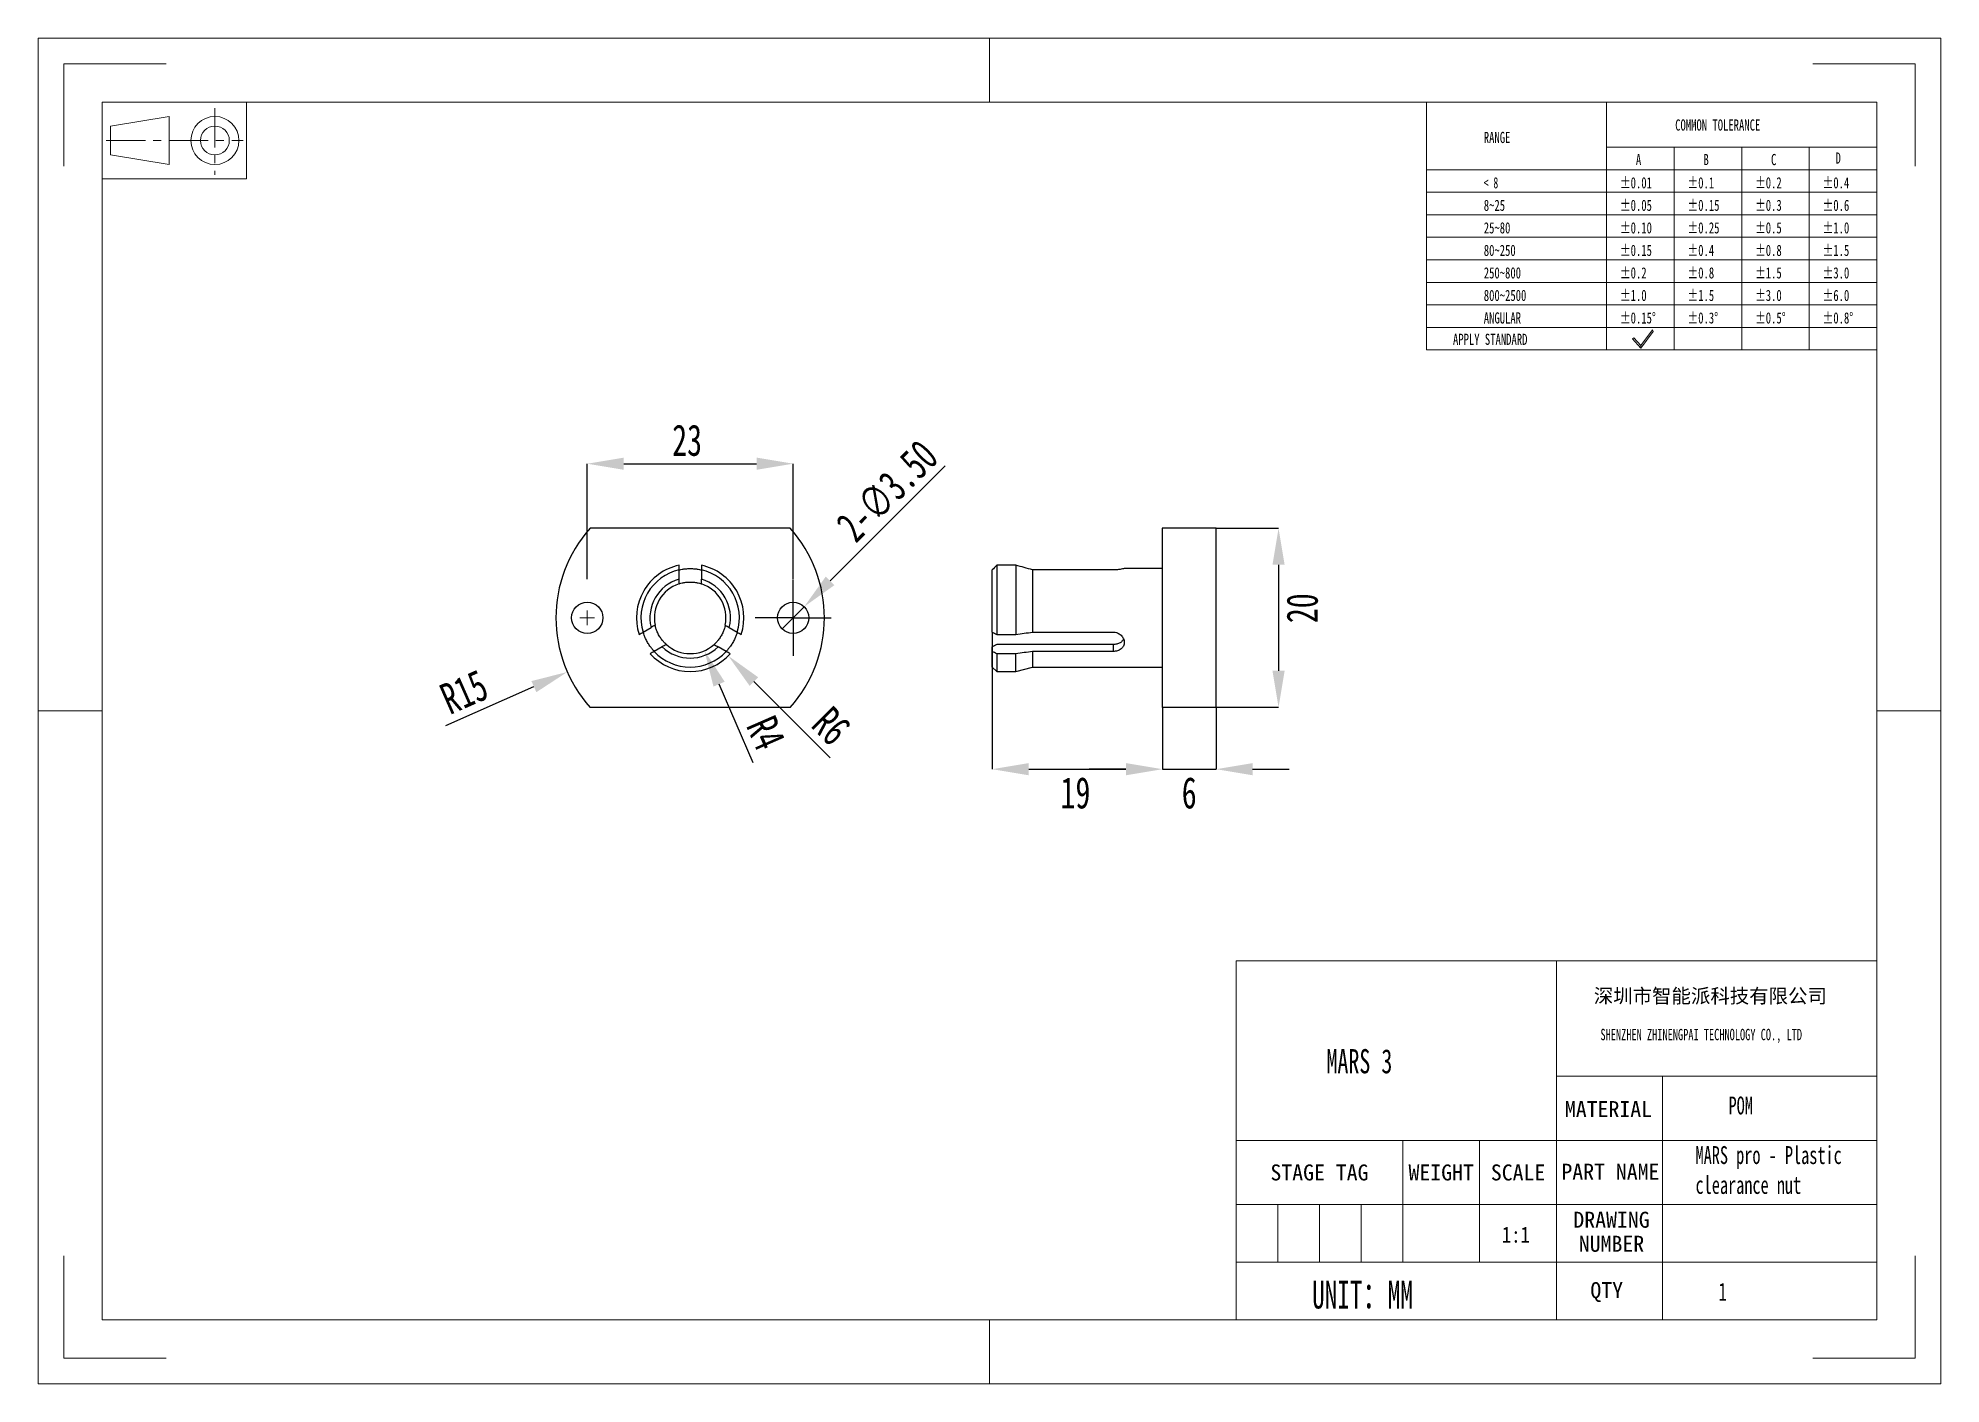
# Model space of a CAD drawing. Header units: millimetres. Extents: x 3734 to 3947, y -242 to -92.
import ezdxf

# ---------------------------------------------------------------- set-up
doc = ezdxf.new("R2010")
doc.units = ezdxf.units.MM
doc.header["$LTSCALE"] = 16.334999
doc.header["$PDSIZE"] = 0.1
doc.linetypes.add('CENTER', pattern=[0.6, 0.375, -0.075, 0.075, -0.075])
doc.linetypes.add('CENTERX2', pattern=[20.32, 12.7, -2.54, 2.54, -2.54])
doc.layers.get('0').update_dxf_attribs({"lineweight": 18})
for name, color, linetype, lineweight in [('DEFAULT_1', 7, 'CENTER', 18), ('图框', 7, 'Continuous', 18), ('尺寸线层', 3, 'Continuous', 18), ('标注层', 3, 'Continuous', 25)]:
    doc.layers.add(name, color=color, linetype=linetype, lineweight=lineweight)
doc.styles.add('SLDTEXTSTYLE4', font='', dxfattribs={"width": 0.7})
doc.styles.add('SLDTEXTSTYLE5', font='', dxfattribs={"width": 0.633333})
doc.styles.get("Standard").update_dxf_attribs({"font": 'simfang.ttf', "width": 0.667})
doc.styles.add('TEXTSTYLE_2', font='')
doc.styles.add('TEXTSTYLE_3', font='')
doc.styles.get('SLDTEXTSTYLE4').set_extended_font_data('宋体')
doc.styles.get('SLDTEXTSTYLE5').set_extended_font_data('宋体')
doc.styles.get('TEXTSTYLE_2').set_extended_font_data('宋体')
doc.styles.get('TEXTSTYLE_3').set_extended_font_data('宋体')
doc.dimstyles.new('SLDDIMSTYLE0', dxfattribs={"dimtxt": 3.5, "dimasz": 4.08, "dimexe": 0, "dimexo": 0.0625, "dimgap": 0.875, "dimtad": 2, "dimrnd": 1e-09, "dimzin": 12, "dimdsep": 46, "dimtxsty": 'SLDTEXTSTYLE4', "dimsah": 1, "dimcen": 0.09, "dimadec": 0, "dimazin": 3, "dimtfac": 1, "dimtofl": 0, "dimtmove": 0, "dimatfit": 3, "dimfxl": 1, "dimfrac": 2, "dimtolj": 1, "dimtzin": 12, "dimarcsym": 0})
doc.dimstyles.new('SLDDIMSTYLE1', dxfattribs={"dimtxt": 3.5, "dimasz": 4.08, "dimexe": 0, "dimexo": 0.0625, "dimgap": 0.875, "dimtad": 2, "dimrnd": 1e-09, "dimzin": 12, "dimdsep": 46, "dimtxsty": 'SLDTEXTSTYLE4', "dimsah": 1, "dimcen": 0, "dimadec": 0, "dimazin": 3, "dimtfac": 1, "dimtofl": 0, "dimtmove": 0, "dimatfit": 3, "dimfxl": 1, "dimfrac": 2, "dimtolj": 1, "dimtzin": 12, "dimarcsym": 0})
doc.dimstyles.new('SLDDIMSTYLE2', dxfattribs={"dimtxt": 3.5, "dimasz": 4.08, "dimexe": 0, "dimexo": 0.0625, "dimgap": 0.875, "dimtad": 2, "dimrnd": 1e-09, "dimzin": 4, "dimdsep": 46, "dimtxsty": 'SLDTEXTSTYLE4', "dimblk1": 'NONE', "dimsah": 1, "dimcen": 0, "dimadec": 0, "dimazin": 1, "dimtfac": 1, "dimtmove": 0, "dimatfit": 3, "dimldrblk": 'NONE', "dimfxl": 1, "dimfrac": 2, "dimtolj": 1, "dimtzin": 12, "dimarcsym": 0})
doc.dimstyles.new('SLDDIMSTYLE3', dxfattribs={"dimtxt": 3.5, "dimasz": 4.08, "dimexe": 0, "dimexo": 0.0625, "dimgap": 0.875, "dimtad": 2, "dimrnd": 1e-09, "dimzin": 12, "dimdsep": 46, "dimtxsty": 'SLDTEXTSTYLE4', "dimsah": 1, "dimcen": 0.09, "dimadec": 0, "dimazin": 3, "dimtfac": 1, "dimtmove": 0, "dimatfit": 0, "dimfxl": 1, "dimfrac": 2, "dimtolj": 1, "dimtzin": 12, "dimarcsym": 0})

# ---------------------------------------------------------------- blocks, each defined once
blk = doc.blocks.new('96_1')
at = {"color": 7, "linetype": 'Continuous'}
for p, q in [((-11.25, 6), (-11.25, -6)), ((11.25, -6), (11.25, 6)), ((-9.93, 2.25), (-0.82, 3.75)), ((-0.82, 0), (-0.82, 3.75)), ((-9.93, 0), (-9.93, 2.25)), ((-9.93, 0), (-9.93, -2.25)), ((-0.82, 0), (-0.82, -3.75)), ((-9.93, -2.25), (-0.82, -3.75)), ((-11.25, -6), (11.25, -6))]:
    blk.add_line(p, q, dxfattribs=at)
for radius in [3.75, 2.25]:
    blk.add_circle((6.34, 0), radius, dxfattribs=at)
at = {"layer": 'DEFAULT_1', "color": 1, "linetype": 'CENTER'}
for p, q in [((6.34, 5.05), (6.34, -5.36)), ((-10.64, 0), (10.74, 0))]:
    blk.add_line(p, q, dxfattribs=at)
blk = doc.blocks.new('*D69')
at = {"layer": 'Defpoints', "color": 0, "transparency": 16777216}
for p in [(3818.57, -139.55), (3795.57, -152.51), (3818.57, -152.51)]:
    blk.add_point(p, dxfattribs=at)
at = {"layer": '标注层', "color": 0, "lineweight": -2, "transparency": 16777216}
for p, q in [((3795.57, -152.45), (3795.57, -139.55)), ((3799.65, -139.55), (3814.49, -139.55)), ((3818.57, -152.45), (3818.57, -139.55))]:
    blk.add_line(p, q, dxfattribs=at)
at = {"layer": '标注层', "color": 0, "transparency": 16777216}
for points in [[(3799.65, -138.87), (3799.65, -140.23), (3795.57, -139.55)], [(3814.49, -138.87), (3814.49, -140.23), (3818.57, -139.55)]]:
    blk.add_solid(points, dxfattribs=at)
at = {"layer": '标注层', "color": 0, "transparency": 16777216, "insert": (3806.72, -135.17), "char_height": 3.5, "attachment_point": 2, "style": 'SLDTEXTSTYLE4'}
blk.add_mtext('\\A1;23', dxfattribs=at)
blk = doc.blocks.new('*D70')
at = {"layer": 'Defpoints', "color": 0, "transparency": 16777216}
for p in [(3807.07, -156.76), (3793.34, -162.81)]:
    blk.add_point(p, dxfattribs=at)
at = {"layer": '标注层', "color": 0, "lineweight": -2, "transparency": 16777216}
blk.add_line((3779.76, -168.79), (3789.6, -164.45), dxfattribs=at)
at = {"layer": '标注层', "color": 0, "transparency": 16777216}
blk.add_solid([(3789.33, -163.83), (3789.88, -165.07), (3793.34, -162.81)], dxfattribs=at)
at = {"layer": '标注层', "color": 0, "transparency": 16777216, "insert": (3778.8, -164.43), "char_height": 3.5, "attachment_point": 1, "rotation": 23.7634, "style": 'SLDTEXTSTYLE4'}
blk.add_mtext('\\A1;R15', dxfattribs=at)
blk = doc.blocks.new('*D71')
at = {"layer": 'Defpoints', "color": 0, "transparency": 16777216}
for p in [(3819.8, -155.52), (3817.33, -158)]:
    blk.add_point(p, dxfattribs=at)
at = {"layer": '标注层', "color": 0, "lineweight": -2, "transparency": 16777216}
for p, q in [((3835.56, -139.77), (3822.69, -152.64)), ((3817.33, -158), (3819.8, -155.52))]:
    blk.add_line(p, q, dxfattribs=at)
at = {"layer": '标注层', "color": 0, "transparency": 16777216}
blk.add_solid([(3822.21, -152.16), (3823.17, -153.12), (3819.8, -155.52)], dxfattribs=at)
at = {"layer": '标注层', "color": 0, "transparency": 16777216, "insert": (3823.1, -146.04), "char_height": 3.5, "attachment_point": 1, "rotation": 45, "style": 'SLDTEXTSTYLE4'}
blk.add_mtext('\\A1;2-∅3.50', dxfattribs=at)
blk = doc.blocks.new('_NONE')
blk = doc.blocks.new('*D72')
at = {"layer": 'Defpoints', "color": 0, "transparency": 16777216}
for p in [(3807.07, -156.76), (3808.66, -160.43)]:
    blk.add_point(p, dxfattribs=at)
at = {"layer": '标注层', "color": 0, "lineweight": -2, "transparency": 16777216}
blk.add_line((3814.12, -172.95), (3810.3, -164.17), dxfattribs=at)
at = {"layer": '标注层', "color": 0, "transparency": 16777216}
blk.add_solid([(3810.92, -163.9), (3809.67, -164.44), (3808.66, -160.43)], dxfattribs=at)
at = {"layer": '标注层', "color": 0, "transparency": 16777216, "insert": (3816.48, -167.4), "char_height": 3.5, "attachment_point": 1, "rotation": 293.5593, "style": 'SLDTEXTSTYLE4'}
blk.add_mtext('\\A1;R4', dxfattribs=at)
blk = doc.blocks.new('*D73')
at = {"layer": 'Defpoints', "color": 0, "transparency": 16777216}
for p in [(3807.07, -156.76), (3811.31, -161)]:
    blk.add_point(p, dxfattribs=at)
at = {"layer": '标注层', "color": 0, "lineweight": -2, "transparency": 16777216}
blk.add_line((3822.71, -172.4), (3814.19, -163.89), dxfattribs=at)
at = {"layer": '标注层', "color": 0, "transparency": 16777216}
blk.add_solid([(3814.67, -163.41), (3813.71, -164.37), (3811.31, -161)], dxfattribs=at)
at = {"layer": '标注层', "color": 0, "transparency": 16777216, "insert": (3822.91, -166.42), "char_height": 3.5, "attachment_point": 1, "rotation": 315, "style": 'SLDTEXTSTYLE4'}
blk.add_mtext('\\A1;R6', dxfattribs=at)
blk = doc.blocks.new('SW_CENTERMARKSYMBOL_0')
at = {"layer": '标注层', "color": 0}
for p, q in [((0, 2.5), (0, 4.25)), ((0, 0), (0, 2.5)), ((-2.5, 0), (-4.25, 0)), ((0, 0), (-2.5, 0)), ((0, 0), (0, -2.5)), ((0, 0), (2.5, 0)), ((2.5, 0), (4.25, 0)), ((0, -2.5), (0, -4.25))]:
    blk.add_line(p, q, dxfattribs=at)
blk = doc.blocks.new('SW_CENTERMARKSYMBOL_1')
at = {"layer": '图框', "color": 0}
for p, q in [((-0.5, 0), (-0.82, 0)), ((0, 0), (-0.5, 0)), ((0, 0.5), (0, 0.82)), ((0, 0), (0, 0.5)), ((0, 0), (0, -0.5)), ((0, 0), (0.5, 0)), ((0.5, 0), (0.82, 0)), ((0, -0.5), (0, -0.82))]:
    blk.add_line(p, q, dxfattribs=at)
blk = doc.blocks.new('*D74')
at = {"layer": 'Defpoints', "color": 0, "transparency": 16777216}
for p in [(3865.82, -146.76), (3865.82, -166.76), (3872.8, -166.76)]:
    blk.add_point(p, dxfattribs=at)
at = {"layer": '标注层', "color": 0, "lineweight": -2, "transparency": 16777216}
for p, q in [((3865.88, -146.76), (3872.8, -146.76)), ((3872.8, -150.84), (3872.8, -162.68)), ((3865.88, -166.76), (3872.8, -166.76))]:
    blk.add_line(p, q, dxfattribs=at)
at = {"layer": '标注层', "color": 0, "transparency": 16777216}
for points in [[(3872.12, -150.84), (3873.48, -150.84), (3872.8, -146.76)], [(3872.12, -162.68), (3873.48, -162.68), (3872.8, -166.76)]]:
    blk.add_solid(points, dxfattribs=at)
at = {"layer": '标注层', "color": 0, "transparency": 16777216, "insert": (3873.68, -155.69), "char_height": 3.5, "attachment_point": 2, "rotation": 90, "style": 'SLDTEXTSTYLE4'}
blk.add_mtext('\\A1;20', dxfattribs=at)
blk = doc.blocks.new('*D75')
at = {"layer": 'Defpoints', "color": 0, "transparency": 16777216}
for p in [(3859.82, -166.76), (3865.82, -166.76), (3865.82, -173.67)]:
    blk.add_point(p, dxfattribs=at)
at = {"layer": '标注层', "color": 0, "lineweight": -2, "transparency": 16777216}
for p, q in [((3859.82, -166.82), (3859.82, -173.67)), ((3865.82, -166.82), (3865.82, -173.67)), ((3855.74, -173.67), (3851.66, -173.67)), ((3859.82, -173.67), (3865.82, -173.67)), ((3869.9, -173.67), (3873.98, -173.67))]:
    blk.add_line(p, q, dxfattribs=at)
at = {"layer": '标注层', "color": 0, "transparency": 16777216}
for points in [[(3855.74, -172.99), (3855.74, -174.35), (3859.82, -173.67)], [(3869.9, -172.99), (3869.9, -174.35), (3865.82, -173.67)]]:
    blk.add_solid(points, dxfattribs=at)
at = {"layer": '标注层', "color": 0, "transparency": 16777216, "insert": (3862.82, -174.55), "char_height": 3.5, "attachment_point": 2, "style": 'SLDTEXTSTYLE4'}
blk.add_mtext('\\A1;6', dxfattribs=at)
blk = doc.blocks.new('*D76')
at = {"layer": 'Defpoints', "color": 0, "transparency": 16777216}
for p in [(3840.82, -158.36), (3859.82, -166.76), (3859.82, -173.67)]:
    blk.add_point(p, dxfattribs=at)
at = {"layer": '标注层', "color": 0, "lineweight": -2, "transparency": 16777216}
for p, q in [((3840.82, -158.42), (3840.82, -173.67)), ((3859.82, -166.82), (3859.82, -173.67)), ((3844.9, -173.67), (3855.74, -173.67))]:
    blk.add_line(p, q, dxfattribs=at)
at = {"layer": '标注层', "color": 0, "transparency": 16777216}
for points in [[(3844.9, -172.99), (3844.9, -174.35), (3840.82, -173.67)], [(3855.74, -172.99), (3855.74, -174.35), (3859.82, -173.67)]]:
    blk.add_solid(points, dxfattribs=at)
at = {"layer": '标注层', "color": 0, "transparency": 16777216, "insert": (3850.11, -174.55), "char_height": 3.5, "attachment_point": 2, "style": 'SLDTEXTSTYLE4'}
blk.add_mtext('\\A1;19', dxfattribs=at)

msp = doc.modelspace()

# ---------------------------------------------------------------- linework, layer by layer
at = {"color": 7, "linetype": 'Continuous'}
for p, q in [((3734.205, -242.333), (3734.205, -92.008)), ((3734.205, -92.008), (3946.808, -92.008)), ((3840.506, -99.166), (3840.506, -92.008)), ((3946.808, -242.333), (3946.808, -92.008)), ((3737.069, -106.324), (3737.069, -94.871)), ((3737.069, -94.871), (3748.522, -94.871)), ((3932.491, -94.871), (3943.944, -94.871)), ((3943.944, -106.324), (3943.944, -94.871)), ((3741.364, -235.174), (3741.364, -99.166)), ((3741.364, -99.166), (3939.649, -99.166)), ((3939.649, -235.174), (3939.649, -99.166)), ((3734.205, -167.17), (3741.364, -167.17)), ((3939.649, -167.17), (3946.808, -167.17)), ((3737.069, -239.469), (3737.069, -228.016)), ((3943.944, -239.469), (3943.944, -228.016)), ((3741.364, -235.174), (3939.649, -235.174)), ((3840.506, -242.333), (3840.506, -235.174)), ((3737.069, -239.469), (3748.522, -239.469)), ((3932.491, -239.469), (3943.944, -239.469)), ((3734.205, -242.333), (3946.808, -242.333))]:
    msp.add_line(p, q, dxfattribs=at)
for p, q in [((3889.331, -99.166), (3889.331, -126.841)), ((3909.458, -99.166), (3909.458, -126.841)), ((3909.458, -104.198), (3939.649, -104.198)), ((3917.006, -104.198), (3917.006, -126.841)), ((3924.554, -104.198), (3924.554, -126.841)), ((3932.102, -104.198), (3932.102, -126.841)), ((3889.331, -106.714), (3939.649, -106.714)), ((3889.331, -109.23), (3939.649, -109.23)), ((3889.331, -111.746), (3939.649, -111.746)), ((3889.331, -114.262), (3939.649, -114.262)), ((3889.331, -116.777), (3939.649, -116.777)), ((3889.331, -119.293), (3939.649, -119.293)), ((3889.331, -121.809), (3939.649, -121.809)), ((3889.331, -124.325), (3939.649, -124.325)), ((3914.571, -124.585), (3913.275, -126.341)), ((3913.291, -126.659), (3914.672, -124.786)), ((3914.672, -124.786), (3914.571, -124.585)), ((3889.331, -126.841), (3939.649, -126.841)), ((3912.498, -125.478), (3912.348, -125.613)), ((3912.348, -125.613), (3913.291, -126.659)), ((3913.275, -126.341), (3912.498, -125.478)), ((3913.291, -126.659), (3913.275, -126.341)), ((3913.275, -126.341), (3913.291, -126.659))]:
    msp.add_line(p, q)
at = {"color": 7, "linetype": 'Continuous', "lineweight": 25}
for p, q in [((3818.246, -146.762), (3795.885, -146.762)), ((3865.816, -146.762), (3859.816, -146.762)), ((3859.816, -146.762), (3859.816, -166.762)), ((3865.816, -166.762), (3865.816, -146.762)), ((3841.316, -150.893), (3841.316, -158.613)), ((3843.45, -150.893), (3841.316, -150.893)), ((3843.45, -150.893), (3843.45, -158.613)), ((3805.816, -152.439), (3805.816, -151.406)), ((3808.316, -151.406), (3808.316, -152.439)), ((3840.816, -158.357), (3840.816, -151.406)), ((3845.316, -151.406), (3845.316, -158.357)), ((3854.316, -151.406), (3845.316, -151.406)), ((3859.816, -151.262), (3855.566, -151.262)), ((3801.802, -158.357), (3802.697, -157.841)), ((3811.434, -157.841), (3812.329, -158.357)), ((3841.316, -158.613), (3843.45, -158.613)), ((3845.316, -158.357), (3854.316, -158.357)), ((3803.947, -160.006), (3803.052, -160.522)), ((3811.079, -160.522), (3810.184, -160.006)), ((3840.816, -160.522), (3840.816, -160.006)), ((3840.816, -162.262), (3840.816, -160.522)), ((3854.316, -159.744), (3841.316, -159.744)), ((3843.45, -160.779), (3841.316, -160.779)), ((3841.316, -160.779), (3841.316, -162.762)), ((3843.45, -162.762), (3843.45, -160.779)), ((3845.316, -160.522), (3845.316, -162.262)), ((3854.316, -160.522), (3845.316, -160.522)), ((3854.316, -159.744), (3854.316, -160.522)), ((3840.816, -162.262), (3841.316, -162.762)), ((3841.316, -162.762), (3843.45, -162.762)), ((3843.45, -162.762), (3845.316, -162.262)), ((3845.316, -162.262), (3859.816, -162.262)), ((3818.246, -166.762), (3795.885, -166.762)), ((3865.816, -166.762), (3859.816, -166.762))]:
    msp.add_line(p, q, dxfattribs=at)
at = {"color": 2, "linetype": 'Continuous'}
for p, q in [((3868.066, -215.131), (3868.066, -195.088)), ((3868.066, -215.131), (3868.066, -195.088)), ((3868.066, -195.088), (3903.858, -195.088)), ((3903.858, -222.289), (3903.858, -195.088)), ((3903.858, -207.973), (3903.858, -195.088)), ((3903.858, -195.088), (3939.649, -195.088)), ((3903.858, -215.131), (3903.858, -195.088)), ((3939.649, -207.973), (3939.649, -195.088)), ((3903.858, -207.973), (3939.649, -207.973)), ((3915.686, -207.973), (3915.686, -235.174)), ((3939.649, -222.289), (3939.649, -207.973)), ((3868.066, -235.174), (3868.066, -215.131)), ((3868.066, -215.131), (3903.858, -215.131)), ((3868.066, -222.289), (3868.066, -215.131)), ((3868.066, -215.131), (3886.678, -215.131)), ((3886.678, -222.289), (3886.678, -215.131)), ((3886.678, -222.289), (3886.678, -215.131)), ((3886.678, -215.131), (3903.858, -215.131)), ((3895.268, -222.289), (3895.268, -215.131)), ((3903.858, -215.131), (3939.649, -215.131)), ((3903.858, -222.289), (3903.858, -215.131)), ((3868.066, -228.732), (3868.066, -222.289)), ((3868.066, -222.289), (3886.678, -222.289)), ((3868.066, -222.289), (3886.678, -222.289)), ((3868.066, -222.289), (3886.678, -222.289)), ((3868.066, -222.289), (3868.066, -228.732)), ((3872.719, -222.289), (3872.719, -228.732)), ((3877.372, -222.289), (3877.372, -228.732)), ((3882.025, -222.289), (3882.025, -228.732)), ((3886.678, -228.732), (3886.678, -222.289)), ((3886.678, -228.732), (3886.678, -222.289)), ((3886.678, -222.289), (3903.858, -222.289)), ((3886.678, -222.289), (3903.858, -222.289)), ((3886.678, -222.289), (3886.678, -228.732)), ((3895.268, -228.732), (3895.268, -222.289)), ((3903.858, -235.174), (3903.858, -222.289)), ((3903.858, -222.289), (3939.649, -222.289)), ((3903.858, -222.289), (3939.649, -222.289)), ((3903.858, -228.732), (3903.858, -222.289)), ((3939.649, -235.174), (3939.649, -222.289)), ((3868.066, -235.174), (3868.066, -228.732)), ((3868.066, -228.732), (3903.858, -228.732)), ((3868.066, -228.732), (3886.678, -228.732)), ((3868.066, -228.732), (3886.678, -228.732)), ((3886.678, -228.732), (3903.858, -228.732)), ((3903.858, -235.174), (3903.858, -228.732)), ((3903.858, -228.732), (3939.649, -228.732)), ((3810.799, -235.174), (3827.979, -235.174)), ((3827.979, -235.174), (3839.433, -235.174)), ((3839.433, -235.174), (3856.613, -235.174)), ((3856.613, -235.174), (3868.066, -235.174)), ((3868.066, -235.174), (3903.858, -235.174)), ((3903.858, -235.174), (3939.649, -235.174))]:
    msp.add_line(p, q, dxfattribs=at)
at = {"color": 7, "linetype": 'Continuous', "lineweight": 25}
for centre in [(3795.566, -156.762), (3818.566, -156.762)]:
    msp.add_circle(centre, 1.75, dxfattribs=at)
for radius, start, end in [(15, 138.18969, 221.81031), (15, 318.18969, 41.81031), (6, 102.0247, 197.9753), (6, 342.0247, 77.9753), (5.5, 103.13656, 196.86344), (4.5, 106.12762, 193.87238), (4, 108.20996, 191.79004), (5.5, 343.13656, 76.86344), (4.5, 346.12762, 73.87238), (4, 348.20996, 71.79004), (6, 222.0247, 317.9753), (5.5, 223.13656, 316.86344), (4.5, 226.12762, 313.87238), (4, 228.20996, 311.79004)]:
    msp.add_arc((3807.066, -156.762), radius, start, end, dxfattribs=at)
for points in [[(3805.816, -151.406), (3805.816, -151.235), (3805.816, -151.064), (3805.816, -150.893)], [(3808.316, -150.893), (3808.316, -151.064), (3808.316, -151.235), (3808.316, -151.406)], [(3841.316, -150.893), (3841.149, -151.064), (3840.983, -151.235), (3840.816, -151.406)], [(3845.316, -151.406), (3844.694, -151.235), (3844.072, -151.064), (3843.45, -150.893)], [(3805.816, -152.962), (3805.816, -152.787), (3805.816, -152.613), (3805.816, -152.439)], [(3808.316, -152.962), (3808.316, -152.787), (3808.316, -152.613), (3808.316, -152.439)], [(3801.358, -158.613), (3801.506, -158.528), (3801.654, -158.443), (3801.802, -158.357)], [(3803.15, -157.579), (3802.998, -157.667), (3802.847, -157.754), (3802.697, -157.841)], [(3810.981, -157.579), (3811.133, -157.667), (3811.284, -157.754), (3811.434, -157.841)], [(3812.329, -158.357), (3812.477, -158.443), (3812.625, -158.528), (3812.773, -158.613)], [(3840.816, -158.357), (3840.983, -158.443), (3841.149, -158.528), (3841.316, -158.613)], [(3843.45, -158.613), (3844.072, -158.528), (3844.694, -158.443), (3845.316, -158.357)], [(3803.052, -160.522), (3802.904, -160.608), (3802.756, -160.693), (3802.608, -160.779)], [(3804.4, -159.744), (3804.248, -159.832), (3804.097, -159.919), (3803.947, -160.006)], [(3809.731, -159.744), (3809.883, -159.832), (3810.034, -159.919), (3810.184, -160.006)], [(3811.523, -160.779), (3811.375, -160.693), (3811.227, -160.608), (3811.079, -160.522)], [(3841.316, -159.744), (3841.15, -159.832), (3840.983, -159.919), (3840.816, -160.006)], [(3841.316, -160.779), (3841.149, -160.693), (3840.983, -160.608), (3840.816, -160.522)], [(3845.316, -160.522), (3844.694, -160.608), (3844.072, -160.693), (3843.45, -160.779)]]:
    msp.add_open_spline(points, degree=3, dxfattribs=at)
for points, knots in [([(3805.816, -151.406), (3805.816, -151.406), (3805.848, -151.398), (3805.974, -151.371), (3806.067, -151.352), (3806.296, -151.315), (3806.435, -151.296), (3806.735, -151.27), (3806.9, -151.262), (3807.231, -151.262), (3807.394, -151.269), (3807.696, -151.296), (3807.834, -151.315), (3808.064, -151.352), (3808.157, -151.371), (3808.282, -151.398), (3808.316, -151.406), (3808.316, -151.406)], [0, 0, 0, 0, 0.125, 0.125, 0.25, 0.25, 0.375, 0.375, 0.5, 0.5, 0.625, 0.625, 0.75, 0.75, 0.875, 0.875, 1, 1, 1, 1]), ([(3805.816, -152.962), (3805.816, -152.962), (3805.849, -152.951), (3805.974, -152.913), (3806.067, -152.887), (3806.296, -152.835), (3806.434, -152.809), (3806.735, -152.773), (3806.899, -152.762), (3807.232, -152.762), (3807.395, -152.772), (3807.697, -152.809), (3807.835, -152.835), (3808.064, -152.887), (3808.157, -152.913), (3808.282, -152.951), (3808.316, -152.962), (3808.316, -152.962)], [0, 0, 0, 0, 0.125, 0.125, 0.25, 0.25, 0.375, 0.375, 0.5, 0.5, 0.625, 0.625, 0.75, 0.75, 0.875, 0.875, 1, 1, 1, 1]), ([(3855.566, -151.262), (3855.566, -151.262), (3855.533, -151.269), (3855.408, -151.296), (3855.315, -151.315), (3855.085, -151.352), (3854.947, -151.371), (3854.646, -151.398), (3854.482, -151.406), (3854.316, -151.406)], [0, 0, 0, 0, 0.25, 0.25, 0.5, 0.5, 0.75, 0.75, 1, 1, 1, 1]), ([(3803.052, -160.522), (3803.052, -160.522), (3803.029, -160.498), (3802.943, -160.403), (3802.88, -160.332), (3802.733, -160.151), (3802.647, -160.04), (3802.474, -159.793), (3802.385, -159.654), (3802.262, -159.442), (3802.222, -159.369), (3802.148, -159.226), (3802.114, -159.156), (3802.017, -158.949), (3801.964, -158.821), (3801.881, -158.601), (3801.851, -158.512), (3801.812, -158.39), (3801.802, -158.357), (3801.802, -158.357)], [0, 0, 0, 0, 0.125, 0.125, 0.25, 0.25, 0.375, 0.375, 0.5, 0.5, 0.5625, 0.5625, 0.625, 0.625, 0.75, 0.75, 0.875, 0.875, 1, 1, 1, 1]), ([(3804.4, -159.744), (3804.4, -159.744), (3804.374, -159.721), (3804.278, -159.631), (3804.209, -159.564), (3804.049, -159.392), (3803.958, -159.285), (3803.776, -159.043), (3803.684, -158.905), (3803.561, -158.692), (3803.522, -158.618), (3803.45, -158.474), (3803.417, -158.403), (3803.327, -158.192), (3803.28, -158.06), (3803.228, -157.891), (3803.213, -157.84), (3803.189, -157.749), (3803.179, -157.709), (3803.157, -157.614), (3803.15, -157.579), (3803.15, -157.579)], [0, 0, 0, 0, 0.125, 0.125, 0.25, 0.25, 0.375, 0.375, 0.5, 0.5, 0.5625, 0.5625, 0.625, 0.625, 0.75, 0.75, 0.8125, 0.8125, 0.875, 0.875, 1, 1, 1, 1]), ([(3810.981, -157.579), (3810.981, -157.579), (3810.974, -157.613), (3810.944, -157.741), (3810.921, -157.835), (3810.851, -158.059), (3810.804, -158.192), (3810.686, -158.47), (3810.612, -158.618), (3810.489, -158.832), (3810.445, -158.903), (3810.356, -159.037), (3810.311, -159.101), (3810.173, -159.285), (3810.083, -159.391), (3809.962, -159.521), (3809.925, -159.559), (3809.859, -159.625), (3809.829, -159.654), (3809.758, -159.721), (3809.731, -159.744), (3809.731, -159.744)], [0, 0, 0, 0, 0.125, 0.125, 0.25, 0.25, 0.375, 0.375, 0.5, 0.5, 0.5625, 0.5625, 0.625, 0.625, 0.75, 0.75, 0.8125, 0.8125, 0.875, 0.875, 1, 1, 1, 1]), ([(3812.329, -158.357), (3812.329, -158.357), (3812.32, -158.39), (3812.28, -158.512), (3812.25, -158.602), (3812.168, -158.819), (3812.114, -158.949), (3811.987, -159.223), (3811.911, -159.369), (3811.788, -159.582), (3811.745, -159.653), (3811.659, -159.788), (3811.615, -159.853), (3811.484, -160.04), (3811.399, -160.15), (3811.251, -160.332), (3811.189, -160.403), (3811.103, -160.498), (3811.079, -160.522), (3811.079, -160.522)], [0, 0, 0, 0, 0.125, 0.125, 0.25, 0.25, 0.375, 0.375, 0.5, 0.5, 0.5625, 0.5625, 0.625, 0.625, 0.75, 0.75, 0.875, 0.875, 1, 1, 1, 1]), ([(3854.316, -158.357), (3854.482, -158.357), (3854.644, -158.39), (3854.947, -158.512), (3855.085, -158.602), (3855.315, -158.819), (3855.408, -158.949), (3855.533, -159.223), (3855.566, -159.369), (3855.566, -159.582), (3855.558, -159.653), (3855.526, -159.788), (3855.502, -159.853), (3855.408, -160.04), (3855.316, -160.15), (3855.084, -160.332), (3854.947, -160.403), (3854.645, -160.498), (3854.482, -160.522), (3854.316, -160.522)], [0, 0, 0, 0, 0.125, 0.125, 0.25, 0.25, 0.375, 0.375, 0.5, 0.5, 0.5625, 0.5625, 0.625, 0.625, 0.75, 0.75, 0.875, 0.875, 1, 1, 1, 1]), ([(3855.48, -159.118), (3855.474, -159.14), (3855.437, -159.271), (3855.289, -159.415), (3855.091, -159.557), (3854.914, -159.641), (3854.717, -159.702), (3854.516, -159.738), (3854.379, -159.742), (3854.316, -159.744)], [0, 0, 0, 0, 0.05268, 0.3181591, 0.4549737, 0.5956592, 0.7337773, 0.8762278, 1, 1, 1, 1])]:
    msp.add_open_spline(points, degree=3, knots=knots, dxfattribs=at)

# ---------------------------------------------------------------- block references
at = {"color": 2, "linetype": 'Continuous', "xscale": 0.7158330104923638, "yscale": 0.7158330104923638, "zscale": 0.7158330104923638}
msp.add_blockref('96_1', (3749.424, -103.45), dxfattribs=at)
at = {"layer": '标注层'}
for name, p in [('SW_CENTERMARKSYMBOL_0', (3818.566, -156.762)), ('SW_CENTERMARKSYMBOL_1', (3795.566, -156.762))]:
    msp.add_blockref(name, p, dxfattribs=at)

# ---------------------------------------------------------------- texts
at = {"attachment_point": 1}
for s, insert, char_height, width, style in [('COMMON TOLERANCE', (3917.115, -101.093), 1.24777, 41.07875, 'SLDTEXTSTYLE4'), ('RANGE', (3895.731, -102.483), 1.2478, 12.25524, 'SLDTEXTSTYLE4'), ('A', (3912.726, -104.951), 1.248, 1.80278, 'SLDTEXTSTYLE4'), ('B', (3920.274, -104.951), 1.248, 1.77396, 'SLDTEXTSTYLE4'), ('C', (3927.822, -104.951), 1.248, 1.79492, 'SLDTEXTSTYLE4'), ('D', (3935.035, -104.782), 1.248, 1.77396, 'SLDTEXTSTYLE4'), ('< 8', (3895.731, -107.546), 1.2478, 5.98855, 'SLDTEXTSTYLE5'), ('%%P0.01', (3910.951, -107.546), 1.2478, 8.73615, 'SLDTEXTSTYLE4'), ('%%P0.1', (3918.499, -107.546), 1.2478, 6.5508, 'SLDTEXTSTYLE4'), ('%%P0.2', (3926.047, -107.546), 1.2478, 7.45219, 'SLDTEXTSTYLE4'), ('%%P0.4', (3933.594, -107.546), 1.2478, 7.42337, 'SLDTEXTSTYLE4'), ('8~25', (3895.731, -110.062), 1.2478, 9.66374, 'SLDTEXTSTYLE4'), ('%%P0.05', (3910.951, -110.062), 1.2478, 9.63754, 'SLDTEXTSTYLE4'), ('%%P0.15', (3918.499, -110.062), 1.2478, 9.19994, 'SLDTEXTSTYLE4'), ('%%P0.3', (3926.047, -110.062), 1.2478, 7.45219, 'SLDTEXTSTYLE4'), ('%%P0.6', (3933.594, -110.062), 1.2478, 7.45219, 'SLDTEXTSTYLE4'), ('25~80', (3895.731, -112.578), 1.2478, 11.84909, 'SLDTEXTSTYLE4'), ('%%P0.10', (3910.951, -112.578), 1.2478, 8.76497, 'SLDTEXTSTYLE4'), ('%%P0.25', (3918.499, -112.578), 1.2478, 10.07251, 'SLDTEXTSTYLE4'), ('%%P0.5', (3926.047, -112.578), 1.2478, 7.45219, 'SLDTEXTSTYLE4'), ('%%P1.0', (3933.594, -112.578), 1.2478, 6.57962, 'SLDTEXTSTYLE4'), ('80~250', (3895.731, -115.093), 1.2478, 14.03443, 'SLDTEXTSTYLE4'), ('%%P0.15', (3910.951, -115.093), 1.2478, 9.19994, 'SLDTEXTSTYLE4'), ('%%P0.4', (3918.499, -115.093), 1.2478, 7.42337, 'SLDTEXTSTYLE4'), ('%%P0.8', (3926.047, -115.093), 1.2478, 7.45219, 'SLDTEXTSTYLE4'), ('%%P1.5', (3933.594, -115.093), 1.2478, 7.0146, 'SLDTEXTSTYLE4'), ('250~800', (3895.731, -117.609), 1.2478, 16.21978, 'SLDTEXTSTYLE4'), ('%%P0.2', (3910.951, -117.609), 1.2478, 7.45219, 'SLDTEXTSTYLE4'), ('%%P0.8', (3918.499, -117.609), 1.2478, 7.45219, 'SLDTEXTSTYLE4'), ('%%P1.5', (3926.047, -117.609), 1.2478, 7.0146, 'SLDTEXTSTYLE4'), ('%%P3.0', (3933.594, -117.609), 1.2478, 7.45219, 'SLDTEXTSTYLE4'), ('800~2500', (3895.731, -120.125), 1.2478, 18.40513, 'SLDTEXTSTYLE4'), ('%%P1.0', (3910.951, -120.125), 1.2478, 6.57962, 'SLDTEXTSTYLE4'), ('%%P1.5', (3918.499, -120.125), 1.2478, 7.0146, 'SLDTEXTSTYLE4'), ('%%P3.0', (3926.047, -120.125), 1.2478, 7.45219, 'SLDTEXTSTYLE4'), ('%%P6.0', (3933.594, -120.125), 1.2478, 7.45219, 'SLDTEXTSTYLE4'), ('ANGULAR', (3895.731, -122.641), 1.2478, 17.5247, 'SLDTEXTSTYLE4'), ('%%P0.15%%D', (3910.951, -122.641), 1.2478, 10.95818, 'SLDTEXTSTYLE4'), ('%%P0.3%%D', (3918.499, -122.641), 1.2478, 9.21042, 'SLDTEXTSTYLE4'), ('%%P0.5%%D', (3926.047, -122.641), 1.2478, 9.21042, 'SLDTEXTSTYLE4'), ('%%P0.8%%D', (3933.594, -122.641), 1.2478, 9.21042, 'SLDTEXTSTYLE4'), ('APPLY STANDARD', (3892.29, -125.029), 1.24777, 35.86694, 'SLDTEXTSTYLE4')]:
    msp.add_mtext(s, dxfattribs=dict(at, insert=insert, char_height=char_height, width=width, style=style))
at = {"color": 7, "linetype": 'Continuous', "insert": (3921.045, -198.197), "char_height": 1.59106, "width": 37.74901, "attachment_point": 2, "style": 'TEXTSTYLE_2'}
msp.add_mtext('深圳市智能派科技有限公司', dxfattribs=at)
at = {"color": 7, "linetype": 'Continuous', "attachment_point": 2, "line_spacing_factor": 0.9, "style": 'TEXTSTYLE_3'}
for s, insert, char_height, width in [('MATERIAL\\P ', (3909.664, -210.742), 1.7896, 25.86937), ('STAGE TAG ', (3877.372, -217.815), 1.7896, 21.64276), ('WEIGHT', (3890.973, -217.815), 1.7896, 7.86438), ('SCALE', (3899.563, -217.815), 1.7896, 7.86438), ('PART NAME', (3909.882, -217.734), 1.7896, 14.9936), ('DRAWING NUMBER', (3910.001, -223.097), 1.78958, 14.9936), ('QTY', (3909.465, -230.96), 1.7896, 19.97534)]:
    msp.add_mtext(s, dxfattribs=dict(at, insert=insert, char_height=char_height, width=width))
at = {"insert": (3897.761, -226.582), "char_height": 1.78958, "width": 4.28963, "attachment_point": 7}
msp.add_mtext('{\\W0.85;1:1}', dxfattribs=at)
at = {"layer": '尺寸线层', "attachment_point": 1}
for s, insert, char_height, width in [('SHENZHEN ZHINENGPAI TECHNOLOGY CO., LTD', (3908.763, -202.671), 1.27285, 36.01473), ('MARS 3', (3878.151, -204.939), 2.7039, 22.06688), ('UNIT：MM', (3876.548, -230.808), 3.1047, 12.03458)]:
    msp.add_mtext(s, dxfattribs=dict(at, insert=insert, char_height=char_height, width=width))
at = {"layer": '尺寸线层', "linetype": 'CENTERX2', "char_height": 2, "attachment_point": 1}
for s, insert, width in [('POM', (3923.077, -210.232), 5.62238), ('MARS pro - Plastic clearance nut ', (3919.392, -215.77), 21.7706)]:
    msp.add_mtext(s, dxfattribs=dict(at, insert=insert, width=width))
at = {"layer": '尺寸线层', "ltscale": 0.2, "insert": (3921.963, -231.021), "char_height": 2.028, "width": 12.16271, "attachment_point": 1}
msp.add_mtext('1\\P\\P', dxfattribs=at)

# ---------------------------------------------------------------- dimensions: what is measured, and where the dimension line sits
at = {"layer": '标注层'}
dim = msp.add_diameter_dim_2p(p1=(3817.328, -157.999), p2=(3819.803, -155.524), text='2-<>', dimstyle='SLDDIMSTYLE2', dxfattribs=at)
dim.commit()
dim.dimension.update_dxf_attribs({"geometry": '*D71', "text_midpoint": (3828.71, -142.905)})
for base, p1, p2, dimstyle, picture, middle in [((3818.566, -139.549), (3795.566, -152.512), (3818.566, -152.512), 'SLDDIMSTYLE0', '*D69', (3806.721, -139.549)), ((3859.816, -173.67), (3840.816, -158.357), (3859.816, -166.762), 'SLDDIMSTYLE0', '*D76', (3850.109, -173.67)), ((3865.816, -173.67), (3859.816, -166.762), (3865.816, -166.762), 'SLDDIMSTYLE3', '*D75', (3862.816, -173.67))]:
    dim = msp.add_linear_dim(base=base, p1=p1, p2=p2, dimstyle=dimstyle, dxfattribs=at)
    dim.commit()
    dim.dimension.update_dxf_attribs({"geometry": picture, "text_midpoint": middle, "dimtype": 160})
dim = msp.add_linear_dim(base=(3872.801, -166.762), p1=(3865.816, -146.762), p2=(3865.816, -166.762), angle=90, dimstyle='SLDDIMSTYLE0', dxfattribs=at)
dim.commit()
dim.dimension.update_dxf_attribs({"geometry": '*D74', "text_midpoint": (3872.801, -155.691), "dimtype": 160})
dim = msp.add_radius_dim(center=(3807.066, -156.762), mpoint=(3793.337, -162.806), dimstyle='SLDDIMSTYLE1', dxfattribs=at)
dim.commit()
dim.dimension.update_dxf_attribs({"geometry": '*D70', "text_midpoint": (3781.756, -165.037)})
for mpoint, picture, middle in [((3808.664, -160.428), '*D72', (3813.121, -170.648)), ((3811.308, -161.004), '*D73', (3820.952, -170.648))]:
    dim = msp.add_radius_dim(center=(3807.066, -156.762), mpoint=mpoint, dimstyle='SLDDIMSTYLE1', dxfattribs=at)
    dim.commit()
    dim.dimension.update_dxf_attribs({"geometry": picture, "text_midpoint": middle, "dimtype": 164})

doc.saveas('drawing.dxf')
